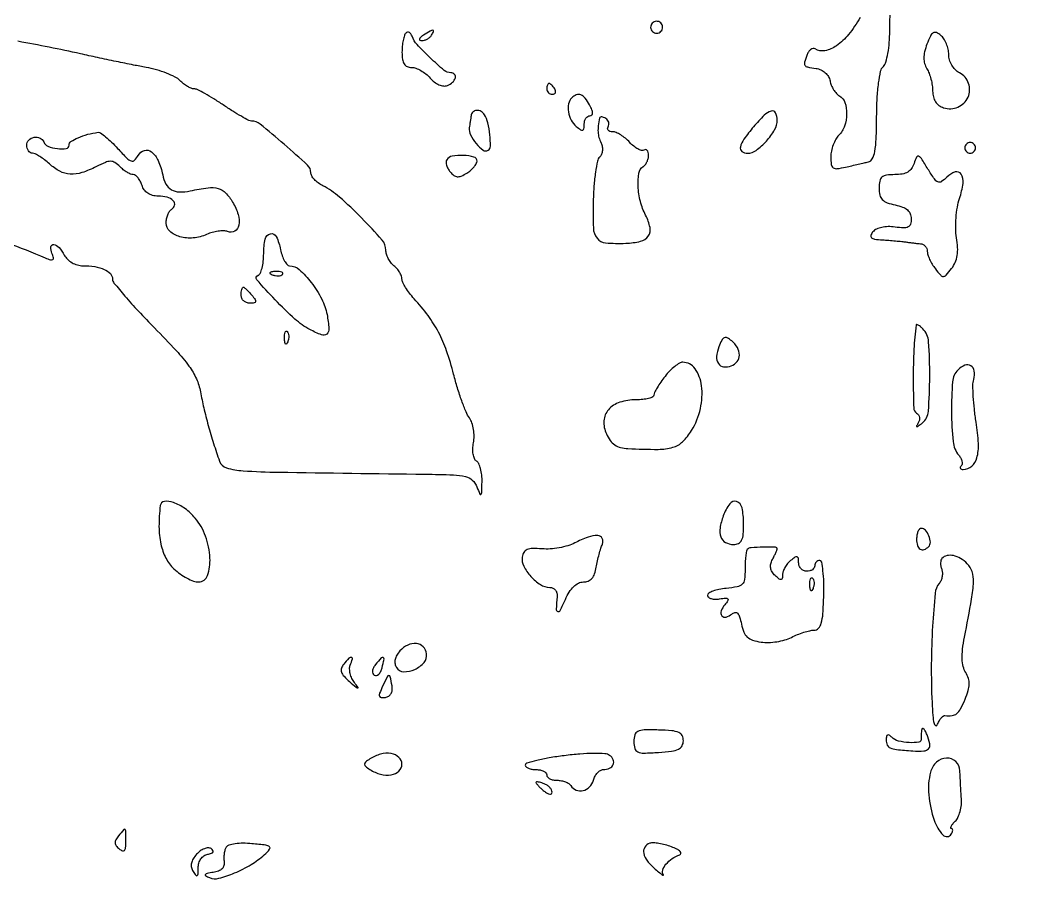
# Model space of a CAD drawing. Extents: x 0 to 5034, y 0 to 2560.
# Drawn here: x 4408.8 to 4597.7, y 1448.6 to 1608.8 of the extents above; entities that cross this region are included whole.
import ezdxf

# ---------------------------------------------------------------- set-up
doc = ezdxf.new("R2010")
doc.units = 0

msp = doc.modelspace()

# ---------------------------------------------------------------- linework, layer by layer
for points in [[(4565.452109, 1609.301586, -0.039515), (4563.319573, 1606.153897, -0.07228), (4561.059782, 1604.040061, -0.103716), (4558.908375, 1603.12783, -0.18919), (4557.058796, 1603.463662, 0.178976), (4556.687794, 1603.538626, 0.118333), (4556.281374, 1603.371375, 0.087773), (4555.89893, 1602.976753, 0.057118), (4555.604785, 1602.412469, 0.01617), (4555.099617, 1600.956983, 0.219508), (4555.170892, 1600.413616, 0.205404), (4555.633764, 1600.094883, 0.014037), (4557.239784, 1599.819551, -0.073433), (4558.15316, 1599.548661, -0.072966), (4558.951475, 1599.024953, -0.075717), (4559.541886, 1598.314506, -0.089864), (4559.851253, 1597.5, 0.052451), (4560.095949, 1596.675651, 0.042003), (4560.521636, 1595.852591, 0.043451), (4561.052434, 1595.151623, 0.078487), (4561.611469, 1594.70031, -0.18433), (4562.628359, 1593.452284, -0.083773), (4562.952174, 1591.338028, -0.077814), (4562.561044, 1589.066186, -0.115406), (4561.5, 1587.357143, 0.068705), (4560.925127, 1586.598108, 0.038998), (4560.440625, 1585.55013, 0.038122), (4560.110283, 1584.396505, 0.050714), (4560, 1583.311994, 0.032788), (4560.093045, 1581.894651, 0.211177), (4560.457796, 1581.296168, 0.18584), (4561.178922, 1581.119908, 0.024755), (4562.75, 1581.401358, -0.000543), (4563.912843, 1581.668333, -0.000471), (4565.132812, 1581.945821, -0.000474), (4566.238092, 1582.195028, -0.00139), (4567, 1582.363833, 0.225277), (4567.744318, 1582.93961, 0.072211), (4568.202541, 1584.299276, 0.036067), (4568.461759, 1586.672786, 0.007591), (4568.551516, 1590.847414, -0.011587), (4568.652478, 1594.270154, -0.020048), (4568.916092, 1597.10411, -0.02019), (4569.295922, 1599.274921, -0.143933), (4569.801516, 1600.201516, 0.127723), (4570.266583, 1600.992849, 0.024358), (4570.647945, 1602.632321, 0.024552), (4570.912057, 1604.640803, 0.020417), (4571, 1606.79362, -0.012348), (4571.072906, 1609.74536, -0.069256)], [(4406.271778, 1567.305844, -0.017378), (4413.423609, 1564.488802, 0.019903), (4414.432215, 1564.097389, 0.23133), (4414.840505, 1564.148395, 0.317741), (4414.970276, 1564.476585, 0.031923), (4414.704994, 1565.326391, -0.106805), (4414.517499, 1566.537408, -0.438462), (4415.027892, 1566.954521, -0.17984), (4416.022501, 1566.414842, -0.056655), (4417, 1565, 0.078029), (4417.592357, 1564.216147, 0.060819), (4418.445859, 1563.572108, 0.060046), (4419.441791, 1563.145161, 0.071382), (4420.453396, 1563, -0.036816), (4422.704696, 1562.834007, -0.067397), (4424.469438, 1562.323127, -0.096409), (4425.599398, 1561.535723, -0.194906), (4426, 1560.547081, 0.172652), (4426.273963, 1559.777334, 0.006252), (4428.303612, 1557.349825, 0.010818), (4430.837149, 1554.521705, 0.007306), (4433.842085, 1551.402598, -0.008585), (4437.899353, 1547.169549, -0.030907), (4440.264825, 1544.275494, -0.04823), (4441.650014, 1541.89531, -0.063314), (4442.402496, 1539.498529, 0.013045), (4443.020937, 1536.506727, 0.009519), (4443.857441, 1533.216552, 0.009231), (4444.854433, 1529.831988, 0.009788), (4445.957662, 1526.552428, 0.237809), (4447.282118, 1525.294168, 0.057374), (4450.350399, 1524.741522, 0.012314), (4456.997577, 1524.482451, 0.000383), (4484.282224, 1524.112389, -0.00553), (4489.585111, 1523.985858, -0.051119), (4491.857328, 1523.672454, -0.128434), (4493.115239, 1522.993917, -0.110056), (4493.968838, 1521.75, 0.007482), (4494.536156, 1520.39743, 0.523807), (4494.740714, 1520.357313, 0.194071), (4494.883802, 1520.681149, 0.003205), (4494.936614, 1522.690983, 0.032259), (4494.879828, 1523.962374, 0.038189), (4494.658037, 1525.144452, 0.041766), (4494.319255, 1526.086284, 0.148182), (4493.899256, 1526.562263, -0.158809), (4493.514762, 1527.016687, -0.056646), (4493.28189, 1527.844971, -0.049105), (4493.216916, 1528.878692, -0.040531), (4493.345192, 1529.975961, 0.050767), (4493.460335, 1531.172318, 0.040322), (4493.348658, 1532.466193, 0.041459), (4493.040895, 1533.673652, 0.069576), (4492.566359, 1534.604681, -0.054656), (4491.954527, 1535.721724, -0.011793), (4491.159849, 1537.780926, -0.012174), (4490.349926, 1540.221894, -0.011363), (4489.639598, 1542.755918, 0.021156), (4488.320551, 1547.13005, 0.036876), (4486.814988, 1550.604417, 0.038937), (4484.878624, 1553.689798, 0.027038), (4482.25, 1556.859444, -0.023019), (4481.388753, 1557.881137, -0.025923), (4480.660937, 1558.939232, -0.02645), (4480.142661, 1559.892898, -0.11169), (4480, 1560.523578, 0.094101), (4479.893463, 1561.084643, 0.042353), (4479.559375, 1561.759034, 0.039939), (4479.073935, 1562.432659, 0.043476), (4478.5, 1563, -0.057114), (4477.92596, 1563.599186, -0.043509), (4477.440625, 1564.36834, -0.044547), (4477.109314, 1565.181497, -0.074605), (4477, 1565.910037, 0.182251), (4476.290651, 1567.79147, 0.013347), (4472.467424, 1571.913708, 0.018986), (4468.349769, 1575.814458, 0.061983), (4465.25, 1577.91959, -0.041893), (4464.389137, 1578.455129, -0.046381), (4463.660937, 1579.110674, -0.051749), (4463.15884, 1579.78258, -0.135406), (4463, 1580.358358, 0.209039), (4462.393606, 1581.745412, 0.007654), (4458.020384, 1585.668572, 0.008535), (4453.559795, 1589.41673, 0.172109), (4451.915509, 1590, -0.12251), (4451.40501, 1590.126988, -0.007671), (4450.033978, 1590.88125, -0.010954), (4448.417255, 1591.850801, -0.007892), (4446.655107, 1593, 0.00997), (4444.877207, 1594.148974, 0.013205), (4443.212111, 1595.11875, 0.010562), (4441.79737, 1595.85502, 0.115188), (4441.176404, 1596, -0.103029), (4440.673396, 1596.104761, -0.032672), (4439.988751, 1596.457711, -0.031049), (4439.257186, 1596.961848, -0.029992), (4438.584692, 1597.558165, 0.080639), (4437.669902, 1598.217433, 0.023827), (4436.085029, 1598.917403, 0.023243), (4434.20107, 1599.545434, 0.023107), (4432.263264, 1599.997296, -0.00393), (4429.917143, 1600.450311, -0.001551), (4426.696084, 1601.108977, -0.001535), (4423.220367, 1601.842098, -0.001921), (4420, 1602.544641, 0.010664), (4408.352224, 1604.873108, 0.01774)], [(4604.351553, 1565.003869, 0.000096), (4604.089997, 1550.121875, 0.000095), (4603.815612, 1534.164555, 0.000122), (4603.569805, 1519.5, -0.000281)], [(4603.313196, 1504.476953, -0.000192), (4603.005499, 1487.409375, -0.000194), (4602.696185, 1470.956661, -0.000392)]]:
    msp.add_lwpolyline(points, format="xyb")
for points in [[(4526.552786, 1608.08541, 0.099038), (4526.401684, 1607.679226, 0.097945), (4526.417584, 1607.244476, 0.097945), (4526.597789, 1606.848514, 0.099038), (4526.91459, 1606.552786, 0.099038), (4527.320774, 1606.401684, 0.097945), (4527.755524, 1606.417584, 0.097945), (4528.151486, 1606.597789, 0.099038), (4528.447214, 1606.91459, 0.099038), (4528.598316, 1607.320774, 0.097945), (4528.582416, 1607.755524, 0.097945), (4528.402211, 1608.151486, 0.099038), (4528.08541, 1608.447214, 0.099038), (4527.679226, 1608.598316, 0.097945), (4527.244476, 1608.582416, 0.097945), (4526.848514, 1608.402211, 0.099038)], [(4480.729167, 1606.395833, 0.118859), (4480.447038, 1605.934417, 0.02758), (4480.214193, 1605.048568, 0.026948), (4480.053603, 1603.971486, 0.023535), (4480, 1602.833333, 0.035363), (4480.094237, 1601.502563, 0.105126), (4480.406861, 1600.648442, 0.15059), (4480.960648, 1600.170992, 0.103511), (4481.777759, 1600, -0.087461), (4482.580895, 1599.858432, -0.0423), (4483.531104, 1599.418609, -0.04023), (4484.4704, 1598.778109, -0.045985), (4485.250165, 1598.020796, 0.05279), (4486.022951, 1597.290384, 0.060998), (4486.896827, 1596.778493, 0.069574), (4487.752809, 1596.5424, 0.124794), (4488.472406, 1596.627785, 0.090976), (4489.450233, 1597.224419, 0.146174), (4489.957919, 1598.050264, 0.260933), (4489.790762, 1598.706042, 0.205504), (4489.105755, 1599, -0.176879), (4487.875941, 1599.449107, -0.01417), (4485.255866, 1601.787316, -0.017328), (4482.80265, 1604.271167, -0.106377), (4481.894197, 1605.8125, 0.068522), (4481.673521, 1606.260769, 0.12878), (4481.372176, 1606.52526, 0.171612), (4481.041362, 1606.566592, 0.143417)], [(4484, 1606, 0.027275), (4483.445888, 1605.597454, 0.147021), (4483.239151, 1605.292684, 0.37991), (4483.327599, 1605.095709, 0.102799), (4483.690983, 1605.015313, 0.074131), (4484.192374, 1605.083483, 0.053889), (4484.713662, 1605.298248, 0.054031), (4485.175433, 1605.618541, 0.075854), (4485.5, 1606, 0.034464), (4485.886554, 1606.734105, 0.541951), (4485.758161, 1606.931144, 0.136158), (4485.281145, 1606.798791, 0.008108)], [(4577.939898, 1604.35869, 0.030804), (4577.494933, 1602.938769, 0.059692), (4577.34939, 1601.760012, 0.071522), (4577.493803, 1600.729239, 0.068365), (4577.923325, 1599.763569, -0.04933), (4578.336316, 1598.922511, -0.026487), (4578.683727, 1597.818649, -0.026111), (4578.921401, 1596.644579, -0.036898), (4579, 1595.580957, 0.060767), (4579.132992, 1594.490721, 0.085612), (4579.525735, 1593.595868, 0.091206), (4580.17242, 1592.923992, 0.078979), (4581.047988, 1592.484769, 0.179263), (4583.717937, 1592.611492, 0.187965), (4585.596183, 1594.44659, 0.194104), (4585.704246, 1597.018943, 0.186608), (4584, 1599, -0.078029), (4583.222989, 1599.587187, -0.059526), (4582.577699, 1600.437785, -0.05906), (4582.146402, 1601.424419, -0.073664), (4582, 1602.412739, 0.055264), (4581.890552, 1603.399937, 0.043186), (4581.564243, 1604.428685, 0.044449), (4581.084884, 1605.344276, 0.076881), (4580.516573, 1605.986246, 0.069546), (4579.698846, 1606.491947, 0.249585), (4579.106554, 1606.447924, 0.14142), (4578.584185, 1605.860034, 0.020055)], [(4507, 1596, 0.105053), (4507.081062, 1595.618444, 0.099167), (4507.311086, 1595.29375, 0.09642), (4507.654762, 1595.076123, 0.093332), (4508.059017, 1595, 0.108972), (4508.413961, 1595.078288, 0.182303), (4508.6254, 1595.29375, 0.161196), (4508.656512, 1595.6179, 0.082592), (4508.5, 1596, 0.029505), (4508.231006, 1596.382774, 0.035638), (4507.933975, 1596.70625, 0.038439), (4507.65171, 1596.934461, 0.151918), (4507.440983, 1597, 0.210953), (4507.272352, 1596.92554, 0.081139), (4507.129539, 1596.70625, 0.061769), (4507.032345, 1596.382849, 0.042167)], [(4511.666667, 1594.333333, 0.151183), (4511.086615, 1593.23344, 0.085257), (4511.063623, 1591.711589, 0.079669), (4511.565448, 1590.166286, 0.101615), (4512.5, 1589, 0.020633), (4513.310961, 1588.381629, 0.217533), (4513.71069, 1588.308142, 0.304492), (4513.942264, 1588.565314, 0.035496), (4514, 1589.377555, -0.061939), (4514.077147, 1589.997934, -0.080293), (4514.304085, 1590.523407, -0.097849), (4514.640382, 1590.875117, -0.154389), (4515.035184, 1591, 0.188457), (4515.404473, 1591.144316, 0.214004), (4515.552925, 1591.491503, 0.094032), (4515.426677, 1592.098381, 0.0247), (4515, 1593, 0.044103), (4514.174032, 1594.261945, 0.131397), (4513.353605, 1594.875092, 0.186952), (4512.522063, 1594.884131, 0.107064)], [(4492.875, 1591, -0.002359), (4492.813733, 1590.527972, -0.001152), (4492.731375, 1589.926563, -0.001143), (4492.642857, 1589.30154, -0.001656), (4492.561594, 1588.75, 0.154896), (4492.774184, 1587.413566, 0.057277), (4493.830527, 1585.799582, 0.060322), (4495.124683, 1584.578528, 0.30644), (4496.064476, 1584.539848, 0.258172), (4496.494729, 1585.305597, 0.02701), (4496.393619, 1587.437011, 0.032702), (4496.019843, 1589.657198, 0.080524), (4495.388799, 1591.179927, 0.128692), (4494.749445, 1591.789117, 0.145187), (4493.923216, 1591.971196, 0.169274), (4493.219863, 1591.668151, 0.177905)], [(4516.875, 1590.559017, 0.022376), (4516.617675, 1589.105689, 0.046711), (4516.575031, 1587.958132, 0.054502), (4516.744468, 1586.941248, 0.043781), (4517.136984, 1585.903196, -0.071546), (4517.354238, 1585.215919, -0.065466), (4517.37843, 1584.473505, -0.069175), (4517.214012, 1583.790705, -0.103105), (4516.878484, 1583.278484, 0.146141), (4516.466576, 1582.51576, 0.014664), (4516.101033, 1580.455709, 0.017429), (4515.817443, 1577.921364, 0.013008), (4515.675288, 1575.112484, 0.014648), (4515.699286, 1570.052625, 0.156351), (4516.384512, 1568.14126, 0.211301), (4517.960729, 1567.280369, 0.029719), (4521.753947, 1567.189296, 0.05102), (4524.494753, 1567.56818, 0.180666), (4525.939139, 1568.549557, 0.208011), (4526.27027, 1570.131402, 0.068798), (4525.458687, 1572.416991, -0.057291), (4524.480398, 1574.983889, -0.049844), (4524.050007, 1577.830423, -0.053317), (4524.187903, 1580.28689, -0.216964), (4525, 1581.5, 0.091204), (4525.382904, 1581.846464, 0.053126), (4525.70625, 1582.377112, 0.050746), (4525.925822, 1582.99842, 0.059645), (4526, 1583.618034, 0.058347), (4525.937235, 1584.154062, 0.125321), (4525.745509, 1584.520125, 0.191017), (4525.461975, 1584.661131, 0.160761), (4525.133647, 1584.582598, -0.206161), (4524.675847, 1584.514837, -0.059465), (4523.996374, 1584.78502, -0.049082), (4523.226977, 1585.306148, -0.035466), (4522.478659, 1586.023581, 0.035213), (4521.690592, 1586.779889, 0.035047), (4520.803003, 1587.419427, 0.037248), (4519.949388, 1587.863663, 0.101695), (4519.285995, 1588, -0.068843), (4518.790922, 1588.06849, -0.143083), (4518.463403, 1588.273452, -0.190315), (4518.352067, 1588.577279, -0.132948), (4518.457295, 1588.930902, 0.108373), (4518.598899, 1589.334197, 0.099685), (4518.565079, 1589.77286, 0.095498), (4518.360589, 1590.179369, 0.090427), (4518.016312, 1590.489919, 0.044063), (4517.617799, 1590.690102, 0.079408), (4517.261823, 1590.769314, 0.124846), (4517.004789, 1590.720431, 0.232684)], [(4545.588894, 1588.923275, 0.018747), (4543.784999, 1586.60863, 0.100164), (4543.128246, 1585.156975, 0.29552), (4543.423155, 1584.347768, 0.163081), (4544.461045, 1584, 0.160336), (4546.079387, 1584.532649, 0.051246), (4547.977352, 1586.259863, 0.051312), (4549.513379, 1588.377533, 0.132008), (4550, 1590.188561, 0.117937), (4549.683128, 1591.513272, 0.359531), (4548.895236, 1591.856594, 0.126653), (4547.570213, 1591.077916, 0.022009)], [(4426.948224, 1584.895544, 0.009584), (4428.686887, 1583.063727, 0.117301), (4429.499846, 1582.555422, 0.286722), (4430.122159, 1582.703246, 0.067329), (4430.795077, 1583.598306, -0.197967), (4431.943429, 1584.507552, -0.242063), (4433.2702, 1584.243904, -0.122674), (4434.528111, 1582.608027, -0.05355), (4435.354485, 1579.977574, 0.072682), (4435.971407, 1578.247356, 0.139672), (4436.983206, 1577.193756, 0.128375), (4438.463941, 1576.779592, 0.056821), (4440.5, 1576.975947, -0.020461), (4443.814442, 1577.540614, -0.097035), (4445.726318, 1577.414945, -0.137513), (4447.102916, 1576.603905, -0.057942), (4448.412622, 1574.878632, -0.059756), (4449.433428, 1572.556643, -0.11616), (4449.561313, 1570.546678, -0.226178), (4448.802309, 1569.466731, -0.223546), (4447.479721, 1569.369408, 0.08795), (4446.732758, 1569.513806, 0.037081), (4445.708698, 1569.453707, 0.035221), (4444.596751, 1569.224644, 0.038508), (4443.561892, 1568.846246, -0.085392), (4441.064195, 1568.189405, -0.090083), (4438.539326, 1568.424628, -0.113805), (4436.685316, 1569.435574, -0.214437), (4436, 1570.960035, -0.048053), (4436.075306, 1571.741803, -0.046831), (4436.298542, 1572.501908, -0.050682), (4436.626586, 1573.131206, -0.109285), (4437.016312, 1573.510081, 0.199195), (4437.580642, 1574.293946, 0.260605), (4437.341798, 1575.127264, 0.132105), (4436.194866, 1575.782588, 0.064191), (4434.508371, 1576, -0.064301), (4433.470234, 1576.13406, -0.082654), (4432.593397, 1576.527509, -0.08741), (4431.926873, 1577.162398, -0.082182), (4431.5, 1578, 0.042743), (4431.18295, 1578.765283, 0.052113), (4430.756753, 1579.4125, 0.060826), (4430.291715, 1579.857009, 0.161721), (4429.861184, 1580, -0.102148), (4429.373752, 1580.10063, -0.032925), (4428.713634, 1580.438445, -0.031269), (4428.009785, 1580.921368, -0.030393), (4427.364563, 1581.49258, 0.051723), (4426.433791, 1582.248413, 0.145691), (4425.638536, 1582.48516, 0.101471), (4424.667071, 1582.285958, 0.018189), (4422.985651, 1581.49258, -0.041614), (4420.299502, 1580.375623, -0.092458), (4418.109342, 1580.09708, -0.106151), (4416.160605, 1580.635154, -0.06738), (4414.230375, 1582, 0.022119), (4413.332056, 1582.765583, 0.025343), (4412.408201, 1583.4125, 0.025667), (4411.57961, 1583.87477, 0.114892), (4411.041813, 1584, -0.142554), (4410.644528, 1584.115619, -0.099664), (4410.306033, 1584.440625, -0.084368), (4410.077987, 1584.926642, -0.067698), (4410, 1585.5, -0.197601), (4410.386624, 1586.4401, -0.152311), (4411.375436, 1586.965171, -0.153791), (4412.480281, 1586.832689, -0.200945), (4413.166667, 1586.095398, 0.21741), (4413.954168, 1585.301265, 0.059115), (4415.713143, 1584.864582, 0.067362), (4417.366079, 1584.879909, 0.376566), (4417.895535, 1585.5, -0.25587), (4418.248872, 1586.166569, -0.041236), (4419.585621, 1586.896761, -0.039386), (4421.365524, 1587.523976, -0.034283), (4423.306371, 1587.90032, -0.18795), (4423.764632, 1587.784003, -0.017427), (4424.708793, 1587.058785, -0.020537), (4425.803345, 1586.077458, -0.014669)], [(4585, 1585, 0.099038), (4585.076342, 1584.618362, 0.097945), (4585.29375, 1584.29375, 0.097945), (4585.618362, 1584.076342, 0.099038), (4586, 1584, 0.099038), (4586.381638, 1584.076342, 0.097945), (4586.70625, 1584.29375, 0.097945), (4586.923658, 1584.618362, 0.099038), (4587, 1585, 0.099038), (4586.923658, 1585.381638, 0.097945), (4586.70625, 1585.70625, 0.097945), (4586.381638, 1585.923658, 0.099038), (4586, 1586, 0.099038), (4585.618362, 1585.923658, 0.097945), (4585.29375, 1585.70625, 0.097945), (4585.076342, 1585.381638, 0.099038)], [(4488.34932, 1582.756195, 0.14612), (4488.234516, 1582.330447, 0.063526), (4488.3251, 1581.745656, 0.055203), (4488.589731, 1581.103432, 0.047931), (4488.999188, 1580.500978, 0.058614), (4489.679927, 1579.8527, 0.144524), (4490.320098, 1579.614055, 0.121742), (4491.059927, 1579.742978, 0.035872), (4492.085278, 1580.28533, 0.036585), (4492.817969, 1580.821101, 0.04061), (4493.43755, 1581.441052, 0.044521), (4493.868115, 1582.050659, 0.132253), (4494, 1582.540547, 0.341623), (4493.421458, 1583.288478, 0.054022), (4491.458373, 1583.577313, 0.051439), (4489.368492, 1583.442027, 0.215703)], [(4575.532065, 1582.101029, -0.077435), (4575.052093, 1581.136857, -0.106902), (4574.341165, 1580.485956, -0.090179), (4573.328197, 1580.117935, -0.042178), (4571.932612, 1580, 0.031691), (4570.361679, 1579.900332, 0.147079), (4569.540358, 1579.534748, 0.170439), (4569.123715, 1578.810956, 0.046203), (4569, 1577.475, 0.057239), (4569.14826, 1576.184132, 0.134881), (4569.606436, 1575.33913, 0.116012), (4570.484288, 1574.770477, 0.036622), (4572, 1574.35, -0.038087), (4573.381558, 1573.962383, -0.090805), (4574.297397, 1573.424812, -0.118893), (4574.816628, 1572.700915, -0.096687), (4575, 1571.761501, -0.070237), (4574.858646, 1570.760201, -0.207188), (4574.426152, 1570.235199, -0.132058), (4573.589754, 1570.056469, -0.023418), (4571.981019, 1570.216094, 0.039864), (4570.689709, 1570.301499, 0.049584), (4569.494729, 1570.166216, 0.056811), (4568.511194, 1569.834469, 0.110257), (4567.858575, 1569.329593, 0.077279), (4567.460726, 1568.663576, 0.323502), (4567.565986, 1568.236281, 0.144205), (4568.172116, 1567.967723, 0.017793), (4569.627555, 1567.82895, -0.004026), (4570.837289, 1567.747133, -0.003555), (4572.096844, 1567.642742, -0.003571), (4573.230728, 1567.532476, -0.010819), (4574, 1567.435249, 0.004229), (4574.665407, 1567.342225, 0.002848), (4575.426562, 1567.246777, 0.002868), (4576.164102, 1567.162842, 0.005686), (4576.75, 1567.106299, -0.10079), (4577.227171, 1566.966118, -0.090408), (4577.632812, 1566.646745, -0.08878), (4577.905147, 1566.198954, -0.092591), (4578, 1565.69113, 0.07982), (4578.102201, 1565.055014, 0.028458), (4578.440625, 1564.196533, 0.027381), (4578.925911, 1563.28045, 0.029007), (4579.5, 1562.44113, 0.016159), (4580.497069, 1561.233583, 0.220366), (4581.00577, 1561.00978, 0.211687), (4581.517248, 1561.24842, 0.014853), (4582.544612, 1562.5, 0.063978), (4583.206522, 1563.630108, 0.060972), (4583.574731, 1564.909315, 0.051932), (4583.657142, 1566.414388, 0.029515), (4583.460217, 1568.229266, -0.037854), (4583.305244, 1569.919654, -0.023086), (4583.366228, 1571.92432, -0.023076), (4583.612011, 1573.917059, -0.037495), (4584.023541, 1575.57133, 0.045622), (4584.670305, 1578.363842, 0.171145), (4584.313661, 1580.100093, 0.354772), (4583.223422, 1580.494802, 0.11321), (4581.653586, 1579.510729, -0.047785), (4580.662094, 1578.692581, -0.2565), (4579.989296, 1578.630354, -0.141681), (4579.313821, 1579.18948, -0.012874), (4578.117325, 1581.047472, 0.006832), (4576.891518, 1583.002473, 0.153722), (4576.384514, 1583.422656, 0.400451), (4575.984686, 1583.265359, 0.031725)], [(4457.35, 1566, 0.032327), (4457.658087, 1564.851252, 0.045382), (4458.088196, 1563.88125, 0.054019), (4458.56751, 1563.20414, 0.214937), (4459.020455, 1563, -0.186763), (4460.84223, 1562.294928, -0.044294), (4463.087447, 1559.854322, -0.044859), (4465.032205, 1556.790205, -0.073887), (4466.019876, 1553.891304, -0.023532), (4466.37457, 1551.256418, -0.240506), (4465.973206, 1550.266767, -0.278249), (4464.990964, 1550.09746, -0.029839), (4462.801949, 1551.105994, -0.060837), (4460.02616, 1553.058139, -0.018419), (4456.326944, 1556.654343, -0.011233), (4452.917574, 1560.386589, -0.535573), (4453.142763, 1561.214254, 0.211171), (4453.551779, 1561.586209, 0.04062), (4453.889437, 1562.554916, 0.036931), (4454.122732, 1563.834262, 0.026642), (4454.2, 1565.283333, -0.051646), (4454.480373, 1567.990491, -0.293164), (4455.448983, 1568.976011, -0.354285), (4456.558183, 1568.430225, -0.058857)], [(4455.8125, 1561.316886, 0.051402), (4456.359369, 1561.160852, 0.05415), (4456.916927, 1561.123424, 0.060344), (4457.402231, 1561.202593, 0.126455), (4457.729167, 1561.395833, 0.296942), (4457.77538, 1561.614691, 0.208169), (4457.592839, 1561.799335, 0.077125), (4457.112848, 1561.910055, 0.028489), (4456.416667, 1561.921053, 0.018894), (4455.670344, 1561.862007, 0.168741), (4455.37858, 1561.720685, 0.470617), (4455.395823, 1561.538436, 0.054073)], [(4452, 1557.5, -0.020633), (4452.618371, 1556.689039, -0.217533), (4452.691858, 1556.28931, -0.304492), (4452.434686, 1556.057736, -0.035496), (4451.622445, 1556, -0.091307), (4451.003059, 1556.114059, -0.095788), (4450.476593, 1556.440625, -0.099536), (4450.124301, 1556.927707, -0.107348), (4450, 1557.5, -0.023761), (4450.027334, 1558.07485, -0.037907), (4450.110907, 1558.559375, -0.044235), (4450.231422, 1558.90557, -0.294983), (4450.377555, 1559, -0.172217), (4450.587584, 1558.925448, -0.016008), (4451.00989, 1558.559375, -0.019119), (4451.495645, 1558.074554, -0.013852)], [(4458.683114, 1548.8125, -0.054073), (4458.461564, 1548.395823, -0.470617), (4458.279315, 1548.37858, -0.168741), (4458.137993, 1548.670344, -0.018894), (4458.078947, 1549.416667, -0.028489), (4458.089945, 1550.112848, -0.077125), (4458.200665, 1550.592839, -0.208169), (4458.385309, 1550.77538, -0.296942), (4458.604167, 1550.729167, -0.126455), (4458.797407, 1550.402231, -0.060344), (4458.876576, 1549.916927, -0.05415), (4458.839148, 1549.359369, -0.051402)], [(4575.935528, 1551.95, 0.02336), (4575.500235, 1547.410094, 0.013169), (4575.375493, 1541.876924, 0.005578), (4575.456746, 1536.442871, 0.252977), (4575.997959, 1535.501261, -0.111989), (4576.338382, 1535.166761, -0.098746), (4576.520637, 1534.702754, -0.093075), (4576.516353, 1534.180312, -0.086827), (4576.324353, 1533.680902, 0.016953), (4576.007931, 1533.110331, 0.560095), (4576.07535, 1533.000041, 0.16541), (4576.316907, 1533.081932, 0.006251), (4577.076342, 1533.680151, 0.2076), (4578.205324, 1535.839738, 0.017042), (4578.454041, 1542.341317, 0.017931), (4578.248198, 1548.832234, 0.181412), (4577.149355, 1551.250645, 0.021179), (4576.703446, 1551.660298, 0.044527), (4576.318685, 1551.930189, 0.081618), (4576.050256, 1552.031174, 0.430313)], [(4539.11448, 1547.864145, 0.069967), (4538.699561, 1546.060244, 0.168491), (4539.030729, 1544.749474, 0.223287), (4540.00457, 1544.15226, 0.119857), (4541.432783, 1544.335833, 0.137067), (4542.51926, 1545.142813, 0.162131), (4542.941768, 1546.34468, 0.136535), (4542.582536, 1547.723848, 0.088196), (4541.510001, 1548.9917, 0.053354), (4540.693205, 1549.534008, 0.233995), (4540.130892, 1549.545138, 0.166954), (4539.655129, 1549.083081, 0.025848)], [(4529.07258, 1542.365141, 0.014683), (4528.278991, 1541.292908, 0.018289), (4527.60882, 1540.250137, 0.016758), (4527.115258, 1539.34909, 0.117439), (4527, 1538.865141, -0.291395), (4526.78691, 1538.53055, -0.045915), (4526.017403, 1538.254135, -0.038872), (4524.936869, 1538.062658, -0.024425), (4523.654988, 1538, 0.077639), (4520.623384, 1537.526403, 0.137296), (4518.524993, 1536.143128, 0.164242), (4517.674194, 1534.070462, 0.123487), (4518.122874, 1531.629666, 0.052162), (4518.838644, 1530.412948, 0.084223), (4519.701931, 1529.581255, 0.084964), (4520.785434, 1529.085399, 0.053971), (4522.160515, 1528.875, 0.010425), (4527.786077, 1528.744772, 0.070052), (4530.546033, 1529.126897, 0.124312), (4532.35682, 1530.175276, 0.062858), (4534.01096, 1532.25, 0.08092), (4535.673232, 1536.339871, 0.088317), (4535.880441, 1540.619675, 0.119557), (4534.663414, 1543.797117, 0.24658), (4532.37258, 1545, 0.136634), (4531.765054, 1544.830824, 0.032666), (4530.896894, 1544.22601, 0.031173), (4529.95616, 1543.373712, 0.026466)], [(4583.7326, 1543.589743, 0.179238), (4582.699984, 1541.34226, 0.021274), (4582.513439, 1535.765172, 0.022515), (4582.815606, 1530.188275, 0.149492), (4583.877781, 1527.647265, -0.051188), (4584.251762, 1527.089241, -0.066893), (4584.464809, 1526.513761, -0.082616), (4584.493141, 1526.009404, -0.170796), (4584.324657, 1525.657991, 0.094118), (4584.153773, 1525.40698, 0.239642), (4584.166692, 1525.193285, 0.195999), (4584.357668, 1525.047225, 0.066553), (4584.710889, 1525, 0.183174), (4586.284628, 1525.596553, 0.146128), (4587.249461, 1527.149485, 0.080192), (4587.534722, 1529.838474, 0.026337), (4587.108256, 1533.808418, -0.012267), (4586.775609, 1536.254889, -0.013552), (4586.576406, 1538.634818, -0.013007), (4586.514579, 1540.668552, -0.065131), (4586.657187, 1541.797083, 0.096019), (4586.758884, 1543.375826, 0.227239), (4586.134788, 1544.340958, 0.236739), (4585.017027, 1544.43617, 0.101712)], [(4434.906409, 1518.25, 0.031515), (4434.66701, 1514.339096, 0.052976), (4435.020358, 1511.071679, 0.064363), (4435.956966, 1508.441726, 0.088407), (4437.46721, 1506.442808, 0.032941), (4438.619591, 1505.507961, 0.031536), (4439.901133, 1504.717575, 0.033119), (4441.120652, 1504.168025, 0.089528), (4442.051522, 1504, 0.320609), (4443.718439, 1505.191311, 0.096154), (4444.173003, 1508.462913, 0.072684), (4443.349528, 1512.55102, 0.089141), (4441.411106, 1515.923275, 0.060074), (4439.51809, 1517.691357, 0.072066), (4437.366224, 1518.831961, 0.116585), (4435.679663, 1519.020616, 0.34418)], [(4539.934435, 1516.327551, 0.050524), (4539.332293, 1514.085354, 0.126572), (4539.484108, 1512.410683, 0.182029), (4540.352619, 1511.384404, 0.127778), (4541.832252, 1511, 0.10777), (4542.780431, 1511.206772, 0.176536), (4543.358834, 1511.777699, 0.093063), (4543.652244, 1512.894845, 0.017815), (4543.727273, 1515, 0.051505), (4543.433607, 1517.843269, 0.262884), (4542.424426, 1518.993961, 0.332936), (4541.149353, 1518.591001, 0.064738)], [(4576, 1512, 0.069473), (4576.16822, 1510.79516, 0.186855), (4576.680805, 1510.116527, 0.235241), (4577.420792, 1510.047981, 0.104297), (4578.264432, 1510.597766, 0.214275), (4578.569868, 1511.401339, 0.081237), (4578.300655, 1512.599301, 0.081579), (4577.665438, 1513.6448, 0.218907), (4576.893011, 1514, 0.208972), (4576.551578, 1513.850784, 0.081888), (4576.262322, 1513.4125, 0.06238), (4576.065528, 1512.765672, 0.042713)], [(4512.231019, 1511.276073, -0.048308), (4510.956685, 1510.764074, -0.027065), (4509.329945, 1510.380815, -0.026773), (4507.628777, 1510.169249, -0.039055), (4506.118949, 1510.181136, 0.023518), (4504.376466, 1510.248981, 0.095749), (4503.341706, 1510.040273, 0.157836), (4502.737437, 1509.528165, 0.102595), (4502.420786, 1508.661238, 0.155706), (4502.70163, 1506.955716, 0.066408), (4504.031494, 1505.031566, 0.065969), (4505.837151, 1503.505518, 0.143453), (4507.562858, 1503, -0.109322), (4508.15893, 1502.868096, -0.116979), (4508.626872, 1502.49854, -0.108793), (4508.901624, 1501.933665, -0.084536), (4508.947704, 1501.25, 0.010916), (4508.763286, 1498.936373, 0.341176), (4509.067352, 1498.491802, 0.372922), (4509.538859, 1498.691464, 0.011583), (4510.490868, 1500.75, -0.03716), (4511.213514, 1502.12364, -0.060467), (4512.040422, 1503.147529, -0.075316), (4512.929099, 1503.782359, -0.11803), (4513.838227, 1504, 0.09686), (4514.727369, 1504.173875, 0.116931), (4515.418582, 1504.666337, 0.093429), (4515.919071, 1505.515399, 0.044106), (4516.245071, 1506.75, -0.012499), (4516.475945, 1507.91891, -0.010204), (4516.779532, 1509.157292, -0.010342), (4517.105902, 1510.285918, -0.026469), (4517.401604, 1511.083333, 0.229597), (4517.356274, 1512.128548, 0.265707), (4516.520339, 1512.648768, 0.096963), (4514.705214, 1512.363171, 0.03231)], [(4544.416667, 1510.083333, 0.156585), (4544.252768, 1509.764439, 0.012914), (4544.122396, 1508.827628, 0.016294), (4544.030362, 1507.677746, 0.011821), (4544, 1506.393699, -0.028964), (4543.88903, 1504.479664, -0.166716), (4543.457356, 1503.57733, -0.154065), (4542.542887, 1503.09137, -0.023707), (4540.479107, 1502.810365, 0.026796), (4539.134851, 1502.618871, 0.041891), (4538.011964, 1502.29742, 0.050824), (4537.230667, 1501.906321, 0.274437), (4537.024555, 1501.5, 0.215849), (4537.214619, 1501.144881, 0.092447), (4537.705242, 1500.895763, 0.067451), (4538.417587, 1500.787545, 0.043939), (4539.248627, 1500.847279, -0.015664), (4540.403888, 1500.996261, -0.24072), (4540.766242, 1500.853409, -0.341086), (4540.787753, 1500.524938, -0.02518), (4540.211855, 1499.75527, 0.08811), (4539.551024, 1498.592917, 0.253226), (4539.689476, 1497.705885, 0.308615), (4540.446761, 1497.453876, 0.104198), (4541.529782, 1498.024717, -0.125134), (4542.12444, 1498.3074, -0.256942), (4542.601042, 1498.155663, -0.117996), (4542.98639, 1497.489857, -0.023094), (4543.322649, 1496.136753, 0.046657), (4543.763316, 1494.663503, 0.112345), (4544.409437, 1493.734382, 0.107856), (4545.412245, 1493.154173, 0.041002), (4546.995198, 1492.787397, 0.044952), (4548.367394, 1492.710632, 0.030026), (4549.934897, 1492.858402, 0.030243), (4551.450033, 1493.188468, 0.050948), (4552.658647, 1493.666685, -0.02251), (4553.762606, 1494.177758, -0.019888), (4554.954171, 1494.611073, -0.020358), (4556.059756, 1494.915035, -0.055533), (4556.864307, 1495.009307, 0.202354), (4557.684834, 1495.361073, 0.12398), (4558.215674, 1496.288695, 0.051923), (4558.523976, 1498.092106, 0.009278), (4558.684739, 1501.509307, 0.01352), (4558.688261, 1503.997785, 0.022358), (4558.540631, 1506.093359, 0.018373), (4558.29452, 1507.702371, 0.360014), (4557.934739, 1508, 0.10615), (4557.578096, 1507.923422, 0.09935), (4557.27458, 1507.70625, 0.096121), (4557.071118, 1507.381743, 0.092355), (4557, 1507, -0.148195), (4556.884432, 1506.618646, -0.098894), (4556.559375, 1506.29375, -0.082425), (4556.073457, 1506.074694, -0.064853), (4555.5, 1506, -0.107348), (4554.927707, 1506.124301, -0.099536), (4554.440625, 1506.476593, -0.095788), (4554.114059, 1507.003059, -0.091307), (4554, 1507.622445, 0.035496), (4553.942264, 1508.434686, 0.304492), (4553.71069, 1508.691858, 0.217533), (4553.310961, 1508.618371, 0.020633), (4552.5, 1508, 0.04944), (4551.926051, 1507.418975, 0.041853), (4551.440625, 1506.704558, 0.043771), (4551.108055, 1505.971047, 0.084749), (4551, 1505.338129, -0.039657), (4550.944661, 1504.641504, -0.342795), (4550.731639, 1504.44235, -0.195357), (4550.365656, 1504.553389, -0.016552), (4549.606502, 1505.210573, -0.066914), (4549.051352, 1505.882469, -0.097893), (4548.780599, 1506.597991, -0.097663), (4548.802148, 1507.363974, -0.066326), (4549.106502, 1508.184259, 0.007185), (4549.448737, 1508.852396, 0.009715), (4549.737535, 1509.466515, 0.007082), (4549.960494, 1509.985189, 0.098269), (4550, 1510.184259, 0.409079), (4549.697232, 1510.492391, 0.00891), (4547.388969, 1510.491802, 0.011561), (4545.1121, 1510.397954, 0.182249)], [(4580.735568, 1508.402234, 0.132817), (4580.54546, 1508.07121, 0.057565), (4580.472894, 1507.564415, 0.051313), (4580.517367, 1506.975083, 0.047173), (4580.680777, 1506.389499, -0.079432), (4580.814269, 1505.756604, -0.05537), (4580.769485, 1505.026731, -0.054803), (4580.563875, 1504.315469, -0.07276), (4580.220286, 1503.737265, 0.1477), (4579.462269, 1501.883466, 0.008653), (4578.984545, 1495.737221, 0.013314), (4578.747046, 1488.679426, 0.012664), (4578.878552, 1481.5, 0.009571), (4579.030389, 1479.084733, 0.037206), (4579.263487, 1477.605567, 0.207422), (4579.552834, 1477.216719, 0.457851), (4579.859329, 1477.324, -0.032984), (4580.186646, 1478.016898, -0.044467), (4580.575795, 1478.590462, -0.05185), (4580.966486, 1478.978646, -0.198103), (4581.289043, 1479.074, 0.053424), (4582.631719, 1479.078075, 0.143587), (4583.504578, 1479.441986, 0.103943), (4584.208097, 1480.305896, 0.020899), (4585.047544, 1482.114782, 0.025808), (4585.62319, 1483.736467, 0.06609), (4585.818203, 1484.964386, 0.083336), (4585.668128, 1486.02339, 0.062878), (4585.174556, 1487.092099, -0.080295), (4584.699787, 1488.221321, -0.050676), (4584.50482, 1489.640875, -0.03869), (4584.580409, 1491.434609, -0.018217), (4584.940734, 1493.727318, 0.004), (4586.263915, 1500.82471, 0.034687), (4586.606885, 1504.018716, 0.086206), (4586.348262, 1505.931902, 0.120338), (4585.455443, 1507.4017, 0.059458), (4584.197751, 1508.391214, 0.084942), (4582.880818, 1508.914724, 0.104999), (4581.678555, 1508.914315, 0.144959)], [(4556.683114, 1502.8125, -0.054073), (4556.461564, 1502.395823, -0.470617), (4556.279315, 1502.37858, -0.168741), (4556.137993, 1502.670344, -0.018894), (4556.078947, 1503.416667, -0.028489), (4556.089945, 1504.112848, -0.077125), (4556.200665, 1504.592839, -0.208169), (4556.385309, 1504.77538, -0.296942), (4556.604167, 1504.729167, -0.126455), (4556.797407, 1504.402231, -0.060344), (4556.876576, 1503.916927, -0.05415), (4556.839148, 1503.359369, -0.051402)], [(4479.616717, 1491.128971, 0.051725), (4479.024705, 1490.320761, 0.081589), (4478.71771, 1489.519841, 0.094463), (4478.706291, 1488.750747, 0.0953), (4478.978977, 1488.034016, 0.252553), (4480.325073, 1487.258887, 0.115042), (4482.375927, 1487.677552, 0.108062), (4484.117817, 1488.990075, 0.217196), (4484.586883, 1490.608987, 0.159291), (4483.942091, 1491.905018, 0.173967), (4482.679321, 1492.513025, 0.139942), (4481.089695, 1492.233872, 0.096124)], [(4469.125976, 1488.651792, 0.095403), (4468.712007, 1487.898499, 0.161757), (4468.718042, 1487.18603, 0.105878), (4469.185521, 1486.40647, 0.028345), (4470.236298, 1485.401792, 0.002471), (4471.472641, 1484.357563, 0.128837), (4471.753009, 1484.225519, 0.680003), (4471.812584, 1484.320474, 0.006164), (4471.120891, 1485.237265, -0.056733), (4470.649627, 1486.014017, -0.050309), (4470.341757, 1486.908574, -0.053244), (4470.232523, 1487.781122, -0.096438), (4470.35674, 1488.487265, 0.02282), (4470.745766, 1489.658152, 0.456519), (4470.56265, 1489.936806, 0.243158), (4470.114386, 1489.776134, 0.014213)], [(4475.073886, 1488.589028, 0.051721), (4474.667996, 1487.981999, 0.092221), (4474.489824, 1487.41028, 0.126655), (4474.55357, 1486.936651, 0.159192), (4474.837752, 1486.600275, 0.205946), (4475.234859, 1486.54133, 0.128502), (4475.650773, 1486.776414, 0.086397), (4476.02525, 1487.29178, 0.050099), (4476.29269, 1488.011247, 0.010575), (4476.66571, 1489.571793, 0.34857), (4476.505901, 1489.896532, 0.331468), (4476.141406, 1489.823607, 0.010117)], [(4476.385468, 1484.537055, 0.01565), (4475.835322, 1483.270026, 0.156472), (4475.796604, 1482.700809, 0.323742), (4476.10328, 1482.441398, 0.058257), (4476.895952, 1482.473495, 0.103286), (4477.5235, 1482.71164, 0.118171), (4477.968015, 1483.172811, 0.10663), (4478.184101, 1483.826397, 0.072067), (4478.154931, 1484.61359, 0.007275), (4477.814588, 1486.332473, 0.366162), (4477.561529, 1486.528375, 0.272983), (4477.253524, 1486.328245, 0.005168)], [(4523.249209, 1474.200314, 0.068805), (4523.425619, 1472.927654, 0.22561), (4523.970154, 1472.305443, 0.107634), (4525.109505, 1472.082013, 0.010978), (4527.875, 1472.200314, 0.015362), (4530.299573, 1472.432392, 0.078622), (4531.594298, 1472.809006, 0.157849), (4532.25539, 1473.428727, 0.126817), (4532.5, 1474.377639, 0.123484), (4532.261583, 1475.328292, 0.169408), (4531.617803, 1475.920524, 0.081169), (4530.341638, 1476.241091, 0.01442), (4527.874209, 1476.377639, 0.011824), (4525.149461, 1476.385262, 0.105171), (4523.988035, 1476.112805, 0.214129), (4523.4316, 1475.46401, 0.071967)], [(4576.951864, 1476.5, 0.021078), (4576.88823, 1476.062273, 0.015519), (4576.853377, 1475.573437, 0.015741), (4576.849348, 1475.108319, 0.033459), (4576.881579, 1474.75, -0.411576), (4576.432426, 1474.126527, -0.054289), (4574.634781, 1474.023695, -0.048954), (4572.609395, 1474.328062, -0.135421), (4571.366667, 1475.033333, 0.047255), (4570.895595, 1475.422886, 0.267945), (4570.583333, 1475.445699, 0.243856), (4570.386463, 1475.182251, 0.040869), (4570.333333, 1474.533333, 0.099938), (4570.526695, 1473.575587, 0.197824), (4571.06756, 1473.03864, 0.07379), (4572.246209, 1472.745396, 0.006658), (4575.282844, 1472.49211, 0.029226), (4577.35373, 1472.468364, 0.202528), (4578.249299, 1472.897245, 0.240392), (4578.477919, 1473.782629, 0.040859), (4577.945153, 1475.5, 0.023396), (4577.622298, 1476.205342, 0.076646), (4577.321484, 1476.61875, 0.283171), (4577.102689, 1476.671568, 0.27387)], [(4474, 1470.984687, 0.02521), (4473.185322, 1470.389057, 0.226004), (4473, 1470, 0.226004), (4473.185322, 1469.610943, 0.02521), (4474, 1469.015313, 0.080529), (4476.007592, 1468.118318, 0.10593), (4478.006181, 1468.021496, 0.146643), (4479.439677, 1468.720815, 0.209411), (4480, 1470, 0.209411), (4479.439677, 1471.279185, 0.146643), (4478.006181, 1471.978504, 0.10593), (4476.007592, 1471.881682, 0.080529)], [(4510.25, 1471.594157, 0.010557), (4507.470677, 1471.176107, 0.017077), (4505.129687, 1470.69044, 0.011135), (4503.273863, 1470.194803, 0.333485), (4503, 1469.82986, 0.220651), (4503.147333, 1469.512256, 0.077354), (4503.5875, 1469.243772, 0.058818), (4504.234182, 1469.060745, 0.039598), (4505, 1469, -0.048028), (4505.765418, 1468.926307, -0.068025), (4506.4125, 1468.70625, -0.088204), (4506.848523, 1468.381882, -0.191087), (4507, 1468, 0.186414), (4507.147465, 1467.618213, 0.089706), (4507.570164, 1467.29375, 0.069539), (4508.198222, 1467.073784, 0.049547), (4508.940983, 1467, -0.046881), (4509.729296, 1466.925923, -0.046318), (4510.49335, 1466.70625, -0.050262), (4511.123976, 1466.383556, -0.111412), (4511.5, 1466, 0.160463), (4512.48995, 1465.167851, 0.154715), (4513.79686, 1465.071224, 0.141754), (4515.005558, 1465.754999, 0.130371), (4515.710251, 1467, -0.058323), (4516.008897, 1467.764773, -0.064323), (4516.468656, 1468.4125, -0.073171), (4517.01224, 1468.851149, -0.134016), (4517.557614, 1469, 0.106151), (4518.720291, 1469.249651, 0.184181), (4519.408148, 1469.940128, 0.212395), (4519.408728, 1470.83323, 0.134957), (4518.73899, 1471.65099, 0.13996), (4517.86459, 1471.958504, 0.016691), (4515.79234, 1472.013814, 0.018224), (4513.203217, 1471.902052, 0.01215)], [(4578.593775, 1468.517607, 0.085543), (4578.275709, 1464.297853, 0.057045), (4579.285714, 1459.545328, 0.106314), (4580.913261, 1456.800388, 0.495755), (4582.469989, 1456.951442, 0.042403), (4582.673773, 1457.353794, 0.092079), (4582.742477, 1457.691986, 0.169868), (4582.670253, 1457.91012, 0.232702), (4582.487588, 1458, -0.418218), (4582.369575, 1458.119635, -0.120291), (4582.441999, 1458.399663, -0.051411), (4582.738539, 1458.837565, -0.021858), (4583.217697, 1459.360555, 0.088688), (4583.724889, 1460.088582, 0.041706), (4584.117523, 1461.170221, 0.039587), (4584.349405, 1462.404439, 0.04463), (4584.370368, 1463.610555, -0.002295), (4584.284818, 1464.881083, -0.001611), (4584.199684, 1466.312163, -0.001625), (4584.127042, 1467.682883, -0.003401), (4584.081242, 1468.75, 0.190533), (4583.319627, 1470.489722, 0.208944), (4581.610267, 1471.152006, 0.174432), (4579.713027, 1470.377204, 0.149037)], [(4505, 1466.59106, 0.176553), (4505.071145, 1466.395857, 0.014236), (4505.440625, 1465.980891, 0.017822), (4505.925401, 1465.50208, 0.012711), (4506.5, 1465, 0.035237), (4507.096566, 1464.57205, 0.100348), (4507.574222, 1464.396714, 0.22275), (4507.871103, 1464.484197, 0.214681), (4508, 1464.770566, 0.125677), (4507.88993, 1465.201557, 0.064053), (4507.559375, 1465.656816, 0.05745), (4507.073663, 1466.065988, 0.054778), (4506.5, 1466.361626, 0.019009), (4505.924595, 1466.557685, 0.034664), (4505.440625, 1466.666459, 0.044074), (4505.095087, 1466.688496, 0.407084)], [(4427.110114, 1456.632679, 0.049672), (4426.629283, 1455.919895, 0.137601), (4426.498065, 1455.335069, 0.147381), (4426.693215, 1454.792763, 0.06007), (4427.237669, 1454.217716, 0.068239), (4427.847124, 1453.838618, 0.321843), (4428.227775, 1453.916793, 0.165884), (4428.44854, 1454.415535, 0.02199), (4428.5, 1455.585037, 0.003111), (4428.487774, 1457.549757, 0.232153), (4428.347866, 1457.826096, 0.393492), (4428.103803, 1457.800655, 0.006111)], [(4447.200205, 1454.533555, 0.071244), (4446.970267, 1454.017761, 0.034857), (4446.821722, 1453.311898, 0.033697), (4446.767519, 1452.542845, 0.041482), (4446.824925, 1451.826099, -0.107449), (4446.787109, 1451.088729, -0.131762), (4446.44118, 1450.494694, -0.106243), (4445.773821, 1450.067166, -0.053394), (4444.799966, 1449.817068, 0.011185), (4443.635961, 1449.620779, 0.190858), (4443.314845, 1449.416486, 0.450681), (4443.368038, 1449.178427, 0.029258), (4444.088057, 1448.834498, 0.162868), (4445.835921, 1448.722093, 0.034382), (4448.771129, 1449.719012, 0.035887), (4451.84988, 1451.27478, 0.050313), (4454.318779, 1453.113685, 0.029206), (4455.309769, 1454.13225, 0.410881), (4455.279039, 1454.594234, 0.152453), (4454.623206, 1454.888763, 0.006111), (4451.994025, 1455.17196, 0.024407), (4450.359808, 1455.247637, 0.032478), (4448.876633, 1455.147428, 0.033988), (4447.707022, 1454.909917, 0.187374)], [(4526.229513, 1455.243171, 0.175148), (4525.2947, 1454.504797, 0.193308), (4525.096429, 1453.374067, 0.116016), (4525.770804, 1451.939082, 0.050214), (4527.25, 1450.415644, 0.006235), (4528.07332, 1449.739833, 0.021246), (4528.632738, 1449.329926, 0.207654), (4528.772038, 1449.304521, 0.555253), (4528.797619, 1449.379704, -0.256038), (4528.640708, 1450.220663, -0.091124), (4529.245301, 1451.331086, -0.071787), (4530.397749, 1452.398552, -0.070631), (4531.811136, 1453.103712, 0.299298), (4532.016851, 1453.364751, 0.225744), (4531.885359, 1453.715953, 0.075617), (4531.269842, 1454.153109, 0.026428), (4530.272792, 1454.590931, 0.024548), (4529.105339, 1454.967265, 0.025709), (4527.9244, 1455.220633, 0.026489), (4526.888279, 1455.331893, 0.094216)], [(4441.684237, 1453.203579, 0.046716), (4441.034168, 1452.334466, 0.087811), (4440.715098, 1451.520684, 0.103748), (4440.721537, 1450.741615, 0.087435), (4441.035277, 1449.977161, 0.023387), (4441.531462, 1449.268197, 0.407664), (4441.785143, 1449.232655, 0.224057), (4441.949842, 1449.537771, 0.011776), (4441.984687, 1450.676676, -0.070347), (4442.116733, 1451.565417, -0.080793), (4442.488954, 1452.337562, -0.087705), (4443.055335, 1452.903949, -0.104076), (4443.75, 1453.200137, 0.034934), (4444.445472, 1453.389226, 0.174852), (4444.754134, 1453.639603, 0.310151), (4444.737189, 1453.929369, 0.087455), (4444.383647, 1454.24988, 0.157671), (4443.838917, 1454.388507, 0.076701), (4443.130199, 1454.232499, 0.064219), (4442.372587, 1453.820545, 0.052282)]]:
    msp.add_lwpolyline(points, format="xyb", close=True)

doc.saveas('drawing.dxf')
